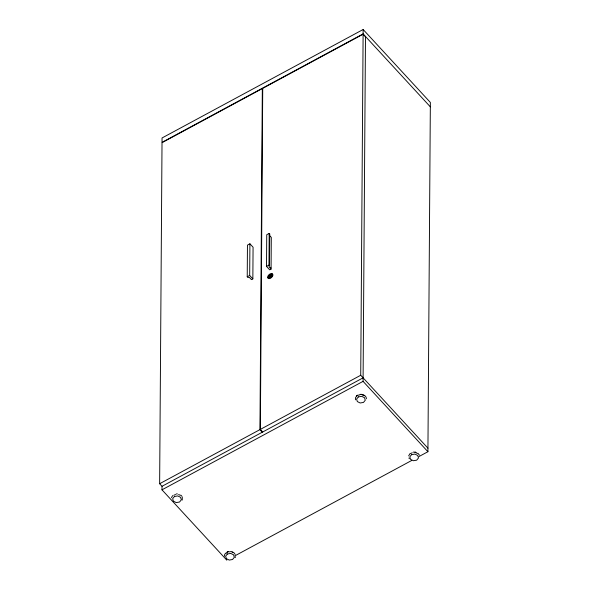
<?xml version="1.0" encoding="UTF-8"?>
<svg xmlns="http://www.w3.org/2000/svg" width="590" height="590" viewBox="0 0 590 590"><rect width="100%" height="100%" fill="white"/><g stroke="black" fill="none" stroke-linecap="round" stroke-linejoin="round"><path stroke-width="0.89" d="M269.748 275.781L269.741 276.961L270.781 276.4L270.788 275.22L269.748 275.781L270.677 276.791M226.833 560.183L161.984 489.818L162.014 486.3L159.639 483.726L162.021 142.669L262.329 88.566L259.947 429.623L262.314 432.197M247.232 276.798L247.453 245.123L249.909 243.795L253.073 247.232L252.852 278.9L251.458 279.653L249.4 277.425L247.748 277.352L247.232 276.798L249.688 275.471L249.909 243.795M262.72 431.976L260.345 429.402L262.727 88.345L363.108 34.205L365.483 36.779M266.518 266.392L266.739 234.724L269.195 233.397L269.711 233.95L269.49 265.625L269.018 266.842L271.076 269.07L269.682 269.829L266.518 266.392L268.974 265.065L269.195 233.397M271.076 269.07L271.297 237.401L269.239 235.167L269.711 233.95M427.949 448.194L360.726 375.255L363.108 34.205M363.108 33.896L363.145 29.5L162.051 137.964L162.021 142.367L363.108 33.896L430.331 106.834M419.003 456.527L427.92 451.719L363.079 381.354L365.483 36.477M427.92 451.719L430.361 102.439L363.145 29.5M366.442 398.788C366.515 395.728 362.857 393.973 360.129 394.356M224.473 556.245L224.591 554.696L225.594 553.103M171.476 497.739L172.612 495.622M408.619 455.893L410.198 453.378M182.273 500.069L182.273 496.964M235.248 557.557L235.513 556.709M270.39 268.044L270.84 267.447L270.397 267.336M173.733 495.327L175.518 494.509M226.221 553.413L227.202 552.218M357.665 395.735L358.152 395.138M410.876 453.474L412.27 452.729M356.98 395.632L355.549 397.616L355.46 399.821M357.134 395.61L356.544 396.023L357.968 395.049M159.639 483.726L259.947 429.623M260.345 429.402L360.726 375.255M162.014 486.3L363.101 377.836M161.984 489.818L363.079 381.354M234.938 555.81L411.702 460.466M227.017 552.129L228.448 551.569L227.991 551.724M227.659 551.834L228.448 551.569M359.052 394.983L359.952 394.828M229.001 551.908L230.801 551.606M361.751 394.518L362.245 394.452M414.969 452.265L415.677 452.25M413.347 452.102L415.463 452.198M176.203 493.955L177.398 493.919M362.953 394.976L362.127 394.754L362.533 394.902M416.171 452.722L415.345 452.5L415.751 452.641M231.509 551.591L233.78 552.601L235.248 554.452M232.003 552.063L232.755 552.41M416.533 453.024L417.314 453.4M178.608 494.494L180.164 495.253M363.706 395.329L364.377 395.801M417.949 453.268L419.416 455.119M180.805 495.113L181.853 496.212M268.974 265.065L269.49 265.625M249.688 275.471L252.852 278.9M408.936 458.024L409.32 458.755M269.947 277.145A1.475 0.774 -42.7 0 1 269.099 276.445A1.475 0.774 -42.7 0 1 270.581 274.977A1.475 0.774 -42.7 0 1 271.43 275.678M271.112 276.275A1.475 0.774 -42.7 0 1 270.257 277.012M271.164 276.703A1.475 0.774 -42.7 0 1 270.884 276.968M269.387 276.481A1.475 0.774 -42.7 0 1 270.692 275.242M271.525 273.974A3.009 1.578 -42.7 0 1 272.779 275.714A3.009 1.578 -42.7 0 1 269.829 278.51A3.009 1.578 -42.7 0 1 268.059 277.263M174.456 496.492L172.656 498.675L173.401 501.198L176.255 502.584L179.544 502.016L181.344 499.841L180.599 497.318L177.745 495.932L174.456 496.492M227.43 553.981L225.638 556.163L226.383 558.686L229.237 560.072L232.526 559.504L234.326 557.329L233.574 554.807L230.719 553.42L227.43 553.981M358.381 396.9L356.589 399.076L357.334 401.598L360.188 402.985L363.477 402.424L365.276 400.241L364.531 397.719L361.677 396.332L358.381 396.9M411.599 454.639L409.799 456.822L410.551 459.345L413.406 460.731L416.695 460.171L418.494 457.988L417.742 455.465L414.888 454.079L411.599 454.639M269.866 276.917A1.475 0.774 -42.7 0 0 271.216 274.933A1.475 0.774 -42.7 0 0 269.165 275.751A1.475 0.774 -42.7 0 0 269.866 276.917M269.645 278.008A3.009 1.578 -42.7 0 0 272.396 273.959A3.009 1.578 -42.7 0 0 268.207 275.633A3.009 1.578 -42.7 0 0 269.645 278.008"/></g></svg>
